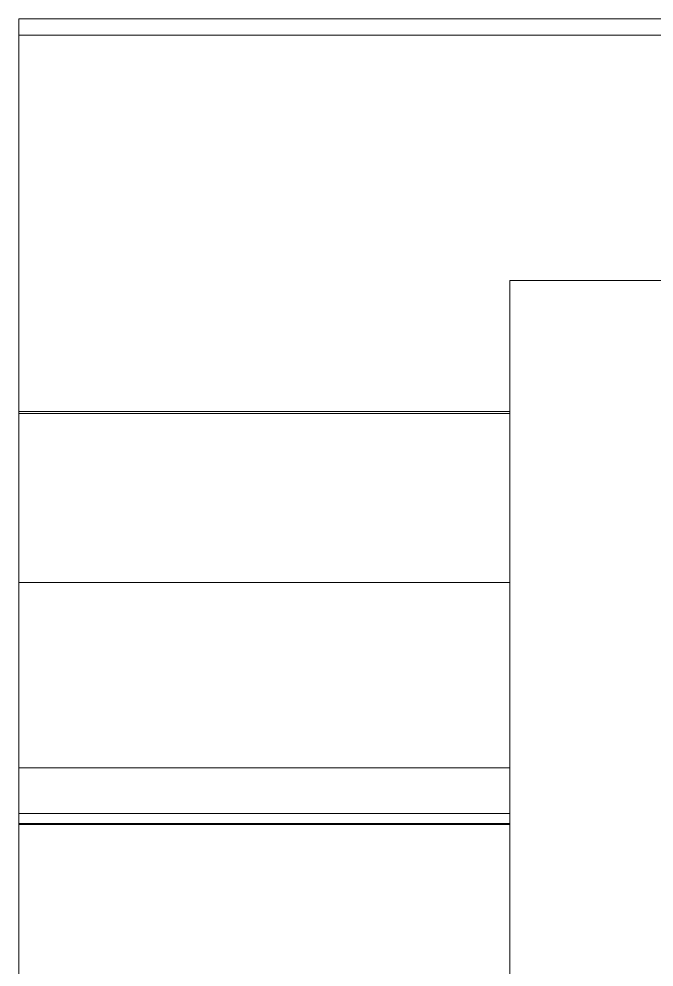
# Model space of a CAD drawing. Header units: millimetres. Extents: x 4137 to 6698, y 1400 to 3585.
# Drawn here: x 5096.45 to 5115.85, y 3066.8 to 3095.78 of the extents above; entities that cross this region are included whole.
import ezdxf

# ---------------------------------------------------------------- set-up
doc = ezdxf.new("R2010")
doc.units = ezdxf.units.MM
doc.layers.add('000-PI-Oprema', color=30, linetype='Continuous', lineweight=5)
doc.layers.add('004-PI-DIN Šina', color=3, linetype='Continuous')

msp = doc.modelspace()

# ---------------------------------------------------------------- linework, layer by layer
at = {"color": 0, "linetype": 'ByBlock', "lineweight": 0, "ltscale": 0.25}
msp.add_lwpolyline([(5111.448, 3087.785), (5146.248, 3087.785), (5146.248, 2940.778), (5111.448, 2940.778), (5111.448, 3087.785)], dxfattribs=at)
at = {"layer": '000-PI-Oprema', "color": 0, "linetype": 'ByBlock', "lineweight": 0}
msp.add_line((5116.348, 3087.785), (5111.448, 3087.785), dxfattribs=at)
at = {"layer": '004-PI-DIN Šina', "color": 0, "linetype": 'ByBlock', "lineweight": 0}
for p, q in [((5096.448, 3095.778), (5096.448, 3095.278)), ((5579.048, 3095.778), (5096.448, 3095.778)), ((5096.448, 3095.278), (5096.448, 3083.778)), ((5579.048, 3095.278), (5096.448, 3095.278)), ((5096.448, 3083.717), (5096.448, 3083.778)), ((5111.448, 3083.778), (5096.448, 3083.778)), ((5096.448, 3083.717), (5096.448, 3078.554)), ((5111.448, 3083.717), (5096.448, 3083.717)), ((5096.448, 3078.554), (5096.448, 3072.896)), ((5111.448, 3078.554), (5096.448, 3078.554)), ((5096.448, 3072.896), (5096.448, 3071.501)), ((5111.448, 3072.896), (5096.448, 3072.896)), ((5096.448, 3071.501), (5096.448, 3071.187)), ((5111.448, 3071.501), (5096.448, 3071.501)), ((5096.448, 3071.166), (5096.448, 3071.187)), ((5111.448, 3071.187), (5096.448, 3071.187)), ((5096.448, 3071.166), (5096.448, 3025.928)), ((5096.448, 3071.166), (5111.448, 3071.166))]:
    msp.add_line(p, q, dxfattribs=at)

doc.saveas('drawing.dxf')
